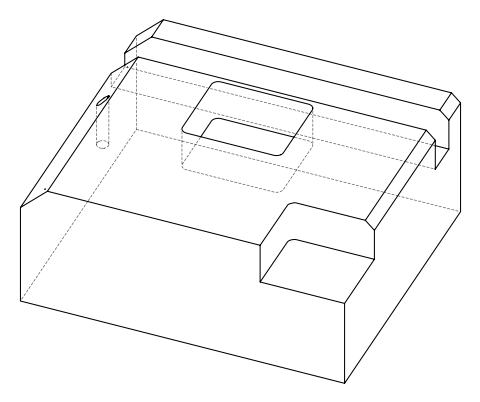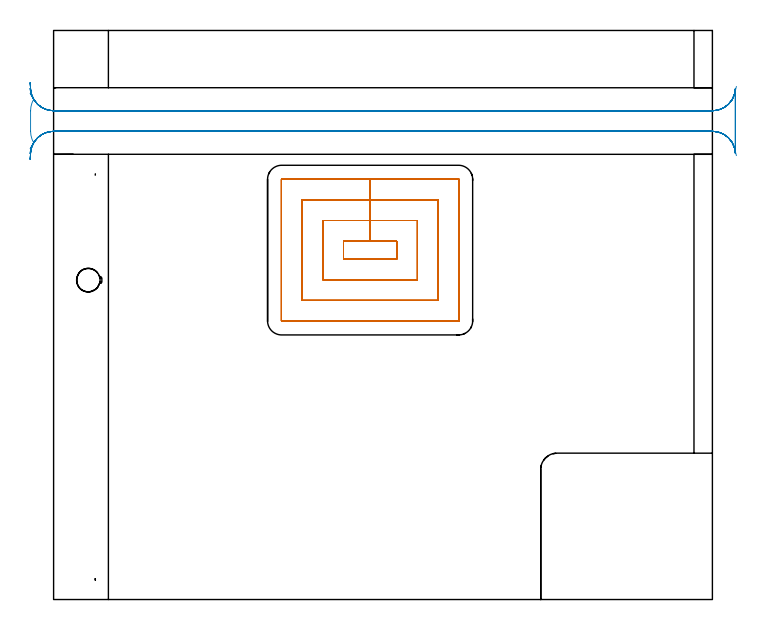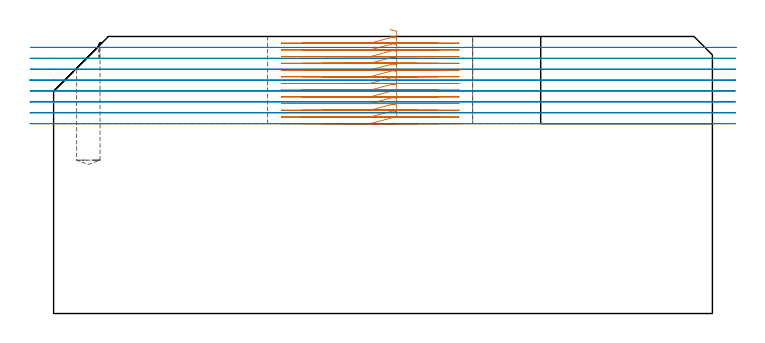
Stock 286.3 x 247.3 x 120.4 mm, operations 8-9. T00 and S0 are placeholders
(PLAN: 9 operations, 4 tool changes, 70.3 min)
(1 SPOT_DRILL | STEP1POCKET | NXT0321_9005460120000 | 0.03 min | 301 mm3)
(2 DRILL_BLIND_HOLE_INTO_CENTER | STEP1POCKET | NXT0301_073 | 0.22 min | 4198 mm3)
(3 AREA_MILL | FG_CHAMFER_SURFACE | UGT0205_001 | 3.34 min | 4475 mm3)
(4 AREA_MILL_1 | FG_CHAMFER_SURFACE_1 | UGT0205_001 | 14.24 min | 56355 mm3)
(5 AREA_MILL_2 | FG_CHAMFER_SURFACE_2 | UGT0205_001 | 0.82 min | 957 mm3)
(6 AREA_MILL_3 | FG_CHAMFER_SURFACE_3 | UGT0205_001 | 2.11 min | 9376 mm3)
(7 MILL_CORNER_NOTCH_RECTANGULAR | CORNER_NOTCH_RECTANGULAR | NXT0201_011 | Follow Part, ap 3, ae 75% | 19.23 min | 179264 mm3)
(8 MILL_RECTANGULAR_POCKET | POCKET_RECTANGULAR_STRAIGHT | NXT0201_011 | Follow Part, ap 3, ae 75% | 19.6 min | 247710 mm3)
(9 MILL_RECTANGULAR_SLOT | SLOT_RECTANGULAR | UGT0201_094 | Follow Part, ap 5, ae 75% | 10.74 min | 308651 mm3)
(TOOL NXT0321_9005460120000 | NC Spot Drill, 142deg, 12mm, Carbide, Uncoated | D12 PA142 FL30 Z2)
(TOOL NXT0301_073 | Carbide Drill 10.2mm [860.1-1020-031A1-MM 2214] | D10.2 PA140 FL55 Z2)
(TOOL UGT0205_001 | Chamfer Mill 20 x 3 x 45 deg. | D20 FL50 Z2)
(TOOL NXT0201_011 | ENDMILL 12mm [2P460-1200-NA 1630] | D12 FL38 Z6)
(TOOL UGT0201_094 | End mill 20 mm | D20 FL38 Z4)
(OP 8 MILL_RECTANGULAR_POCKET)
G17 G21 G94 G90
T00 M6
G54
G17 G0 G90 X146.274 Y148. S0 M3
G43 Z130.4 H1
Z123.4
G94 G1 X149.1 Z122.643 F250.
Y155.7 Z120.579
X137.55 Z117.485
X126. F500.
Y148.
X149.1
Y155.7
X137.55
Y164.7
X117.
Y139.
X158.1
Y164.7
X137.55
Y173.7
X108.
Y130.
X167.1
Y173.7
X137.55
Y182.7
X99.1
X99.045 Y182.695
X99.005 Y182.655
X99. Y182.6
Y121.1
X99.005 Y121.045
X99.045 Y121.005
X99.1 Y121.
X176.
X176.055 Y121.005
X176.095 Y121.045
X176.1 Y121.1
Y182.6
X176.095 Y182.655
X176.055 Y182.695
X176. Y182.7
X137.55
X136.55
G0 X146.274 Y148. Z120.485
G1 X149.1 Z119.727 F250.
Y155.7 Z117.664
X137.55 Z114.569
X126. F500.
Y148.
X149.1
Y155.7
X137.55
Y164.7
X117.
Y139.
X158.1
Y164.7
X137.55
Y173.7
X108.
Y130.
X167.1
Y173.7
X137.55
Y182.7
X99.1
X99.045 Y182.695
X99.005 Y182.655
X99. Y182.6
Y121.1
X99.005 Y121.045
X99.045 Y121.005
X99.1 Y121.
X176.
X176.055 Y121.005
X176.095 Y121.045
X176.1 Y121.1
Y182.6
X176.095 Y182.655
X176.055 Y182.695
X176. Y182.7
X137.55
X136.55
G0 X146.274 Y148. Z117.569
G1 X149.1 Z116.812 F250.
Y155.7 Z114.749
X137.55 Z111.654
X126. F500.
Y148.
X149.1
Y155.7
X137.55
Y164.7
X117.
Y139.
X158.1
Y164.7
X137.55
Y173.7
X108.
Y130.
X167.1
Y173.7
X137.55
Y182.7
X99.1
X99.045 Y182.695
X99.005 Y182.655
X99. Y182.6
Y121.1
X99.005 Y121.045
X99.045 Y121.005
X99.1 Y121.
X176.
X176.055 Y121.005
X176.095 Y121.045
X176.1 Y121.1
Y182.6
X176.095 Y182.655
X176.055 Y182.695
X176. Y182.7
X137.55
X136.55
G0 X146.274 Y148. Z114.654
G1 X149.1 Z113.896 F250.
Y155.7 Z111.833
X137.55 Z108.738
X126. F500.
Y148.
X149.1
Y155.7
X137.55
Y164.7
X117.
Y139.
X158.1
Y164.7
X137.55
Y173.7
X108.
Y130.
X167.1
Y173.7
X137.55
Y182.7
X99.1
X99.045 Y182.695
X99.005 Y182.655
X99. Y182.6
Y121.1
X99.005 Y121.045
X99.045 Y121.005
X99.1 Y121.
X176.
X176.055 Y121.005
X176.095 Y121.045
X176.1 Y121.1
Y182.6
X176.095 Y182.655
X176.055 Y182.695
X176. Y182.7
X137.55
X136.55
G0 X146.274 Y148. Z111.738
G1 X149.1 Z110.981 F250.
Y155.7 Z108.918
X137.55 Z105.823
X126. F500.
Y148.
X149.1
Y155.7
X137.55
Y164.7
X117.
Y139.
X158.1
Y164.7
X137.55
Y173.7
X108.
Y130.
X167.1
Y173.7
X137.55
Y182.7
X99.1
X99.045 Y182.695
X99.005 Y182.655
X99. Y182.6
Y121.1
X99.005 Y121.045
X99.045 Y121.005
X99.1 Y121.
X176.
X176.055 Y121.005
X176.095 Y121.045
X176.1 Y121.1
Y182.6
X176.095 Y182.655
X176.055 Y182.695
X176. Y182.7
X137.55
X136.55
G0 X146.274 Y148. Z108.823
G1 X149.1 Z108.066 F250.
Y155.7 Z106.002
X137.55 Z102.908
X126. F500.
Y148.
X149.1
Y155.7
X137.55
Y164.7
X117.
Y139.
X158.1
Y164.7
X137.55
Y173.7
X108.
Y130.
X167.1
Y173.7
X137.55
Y182.7
X99.1
X99.045 Y182.695
X99.005 Y182.655
X99. Y182.6
Y121.1
X99.005 Y121.045
X99.045 Y121.005
X99.1 Y121.
X176.
X176.055 Y121.005
X176.095 Y121.045
X176.1 Y121.1
Y182.6
X176.095 Y182.655
X176.055 Y182.695
X176. Y182.7
X137.55
X136.55
G0 X146.274 Y148. Z105.908
G1 X149.1 Z105.15 F250.
Y155.7 Z103.087
X137.55 Z99.992
X126. F500.
Y148.
X149.1
Y155.7
X137.55
Y164.7
X117.
Y139.
X158.1
Y164.7
X137.55
Y173.7
X108.
Y130.
X167.1
Y173.7
X137.55
Y182.7
X99.1
X99.045 Y182.695
X99.005 Y182.655
X99. Y182.6
Y121.1
X99.005 Y121.045
X99.045 Y121.005
X99.1 Y121.
X176.
X176.055 Y121.005
X176.095 Y121.045
X176.1 Y121.1
Y182.6
X176.095 Y182.655
X176.055 Y182.695
X176. Y182.7
X137.55
X136.55
G0 X146.274 Y148. Z102.992
G1 X149.1 Z102.235 F250.
Y155.7 Z100.172
X137.55 Z97.077
X126. F500.
Y148.
X149.1
Y155.7
X137.55
Y164.7
X117.
Y139.
X158.1
Y164.7
X137.55
Y173.7
X108.
Y130.
X167.1
Y173.7
X137.55
Y182.7
X99.1
X99.045 Y182.695
X99.005 Y182.655
X99. Y182.6
Y121.1
X99.005 Y121.045
X99.045 Y121.005
X99.1 Y121.
X176.
X176.055 Y121.005
X176.095 Y121.045
X176.1 Y121.1
Y182.6
X176.095 Y182.655
X176.055 Y182.695
X176. Y182.7
X137.55
X136.55
G0 X146.274 Y148. Z100.077
G1 X149.1 Z99.32 F250.
Y155.7 Z97.256
X137.55 Z94.162
X126. F500.
Y148.
X149.1
Y155.7
X137.55
Y164.7
X117.
Y139.
X158.1
Y164.7
X137.55
Y173.7
X108.
Y130.
X167.1
Y173.7
X137.55
Y182.7
X99.1
X99.045 Y182.695
X99.005 Y182.655
X99. Y182.6
Y121.1
X99.005 Y121.045
X99.045 Y121.005
X99.1 Y121.
X176.
X176.055 Y121.005
X176.095 Y121.045
X176.1 Y121.1
Y182.6
X176.095 Y182.655
X176.055 Y182.695
X176. Y182.7
X137.55
X136.55
G0 X146.274 Y148. Z97.162
G1 X149.1 Z96.404 F250.
Y155.7 Z94.341
X137.55 Z91.246
X126. F500.
Y148.
X149.1
Y155.7
X137.55
Y164.7
X117.
Y139.
X158.1
Y164.7
X137.55
Y173.7
X108.
Y130.
X167.1
Y173.7
X137.55
Y182.7
X99.1
X99.045 Y182.695
X99.005 Y182.655
X99. Y182.6
Y121.1
X99.005 Y121.045
X99.045 Y121.005
X99.1 Y121.
X176.
X176.055 Y121.005
X176.095 Y121.045
X176.1 Y121.1
Y182.6
X176.095 Y182.655
X176.055 Y182.695
X176. Y182.7
X137.55
X136.55
G0 X146.274 Y148. Z94.246
G1 X149.1 Z93.489 F250.
Y155.7 Z91.426
X137.55 Z88.331
X126. F500.
Y148.
X149.1
Y155.7
X137.55
Y164.7
X117.
Y139.
X158.1
Y164.7
X137.55
Y173.7
X108.
Y130.
X167.1
Y173.7
X137.55
Y182.7
X99.1
X99.045 Y182.695
X99.005 Y182.655
X99. Y182.6
Y121.1
X99.005 Y121.045
X99.045 Y121.005
X99.1 Y121.
X176.
X176.055 Y121.005
X176.095 Y121.045
X176.1 Y121.1
Y182.6
X176.095 Y182.655
X176.055 Y182.695
X176. Y182.7
X137.55
X136.55
G0 X146.274 Y148. Z91.331
G1 X149.1 Z90.573 F250.
Y155.7 Z88.51
X137.55 Z85.415
X126. F500.
Y148.
X149.1
Y155.7
X137.55
Y164.7
X117.
Y139.
X158.1
Y164.7
X137.55
Y173.7
X108.
Y130.
X167.1
Y173.7
X137.55
Y182.7
X99.1
X99.045 Y182.695
X99.005 Y182.655
X99. Y182.6
Y121.1
X99.005 Y121.045
X99.045 Y121.005
X99.1 Y121.
X176.
X176.055 Y121.005
X176.095 Y121.045
X176.1 Y121.1
Y182.6
X176.095 Y182.655
X176.055 Y182.695
X176. Y182.7
X137.55
X136.55
G0 X146.274 Y148. Z88.415
G1 X149.1 Z87.658 F250.
Y155.7 Z85.595
X137.55 Z82.5
X126. F500.
Y148.
X149.1
Y155.7
X137.55
Y164.7
X117.
Y139.
X158.1
Y164.7
X137.55
Y173.7
X108.
Y130.
X167.1
Y173.7
X137.55
Y182.7
X99.1
X99.045 Y182.695
X99.005 Y182.655
X99. Y182.6
Y121.1
X99.005 Y121.045
X99.045 Y121.005
X99.1 Y121.
X176.
X176.055 Y121.005
X176.095 Y121.045
X176.1 Y121.1
Y182.6
X176.095 Y182.655
X176.055 Y182.695
X176. Y182.7
X137.55
X136.55
G0 Z130.4
M5
M2
(OP 9 MILL_RECTANGULAR_SLOT)
G17 G21 G94 G90
T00 M6
G54
G17 G0 G90 X296.724 Y222.983 S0 M3
G43 Z130.4 H0
Z115.662
G94 G1 X296.024 Y220.066 F250.
G2 X286.3 Y212.4 R10. F500.
G1 X0.
G2 X-8.66 Y217.4 R10.
G3 X-10. Y212.4 R10.
G1 Y203.5
G3 X-8.66 Y198.5 R10.
G2 X0. Y203.5 R10.
G1 X286.3
G2 X296.026 Y195.825 R10.
G1 X296.723 Y192.908 F250.
G0 Z130.4
X-10.16 Y195.902
Z110.925
G1 X-8.66 Y198.5
G2 X0. Y203.5 R10. F500.
G1 X286.3
G2 X296.29 Y193.947 R10.
G1 X296.3
Y221.953
X296.29
G2 X286.3 Y212.4 R10.
G1 X0.
G2 X-8.66 Y217.4 R10.
G1 X-10.16 Y219.998 F250.
G0 Y195.902 Z106.187
G1 X-8.66 Y198.5
G2 X0. Y203.5 R10. F500.
G1 X286.3
G2 X296.29 Y193.947 R10.
G1 X296.3
Y221.953
X296.29
G2 X286.3 Y212.4 R10.
G1 X0.
G2 X-8.66 Y217.4 R10.
G1 X-10.16 Y219.999 F250.
G0 X-10.436 Y193.788 Z101.45
G1 X-9.495 Y196.637
G2 X0. Y203.5 R10. F500.
G1 X286.3
G2 X296.29 Y193.947 R10.
G1 X296.3
Y221.953
X296.29
G2 X286.3 Y212.4 R10.
G1 X0.
G2 X-9.495 Y219.262 R10.
G1 X-10.436 Y222.11 F250.
G0 X-10.202 Y191.283 Z96.712
G1 X-9.97 Y194.274
G2 X0. Y203.5 R10. F500.
G1 X286.3
G2 X296.29 Y193.947 R10.
G1 Y221.953
G2 X286.3 Y212.4 R10.
G1 X0.
G2 X-9.97 Y221.626 R10.
G1 X-10.202 Y224.617 F250.
G0 Y191.283 Z91.975
G1 X-9.97 Y194.274
G2 X0. Y203.5 R10. F500.
G1 X286.3
G2 X296.29 Y193.947 R10.
G1 Y221.953
G2 X286.3 Y212.4 R10.
G1 X0.
G2 X-9.97 Y221.626 R10.
G1 X-10.202 Y224.617 F250.
G0 Y191.283 Z87.237
G1 X-9.97 Y194.274
G2 X0. Y203.5 R10. F500.
G1 X286.3
G2 X296.29 Y193.947 R10.
G1 X296.3
Y221.953
X296.29
G2 X286.3 Y212.4 R10.
G1 X0.
G2 X-9.97 Y221.626 R10.
G1 X-10.202 Y224.617 F250.
G0 Y191.283 Z82.5
G1 X-9.97 Y194.274
G2 X0. Y203.5 R10. F500.
G1 X286.3
G2 X296.29 Y193.947 R10.
G1 X296.3
Y221.953
X296.29
G2 X286.3 Y212.4 R10.
G1 X0.
G2 X-9.97 Y221.626 R10.
G1 X-10.202 Y224.617 F250.
G0 Z130.4
M5
M2
